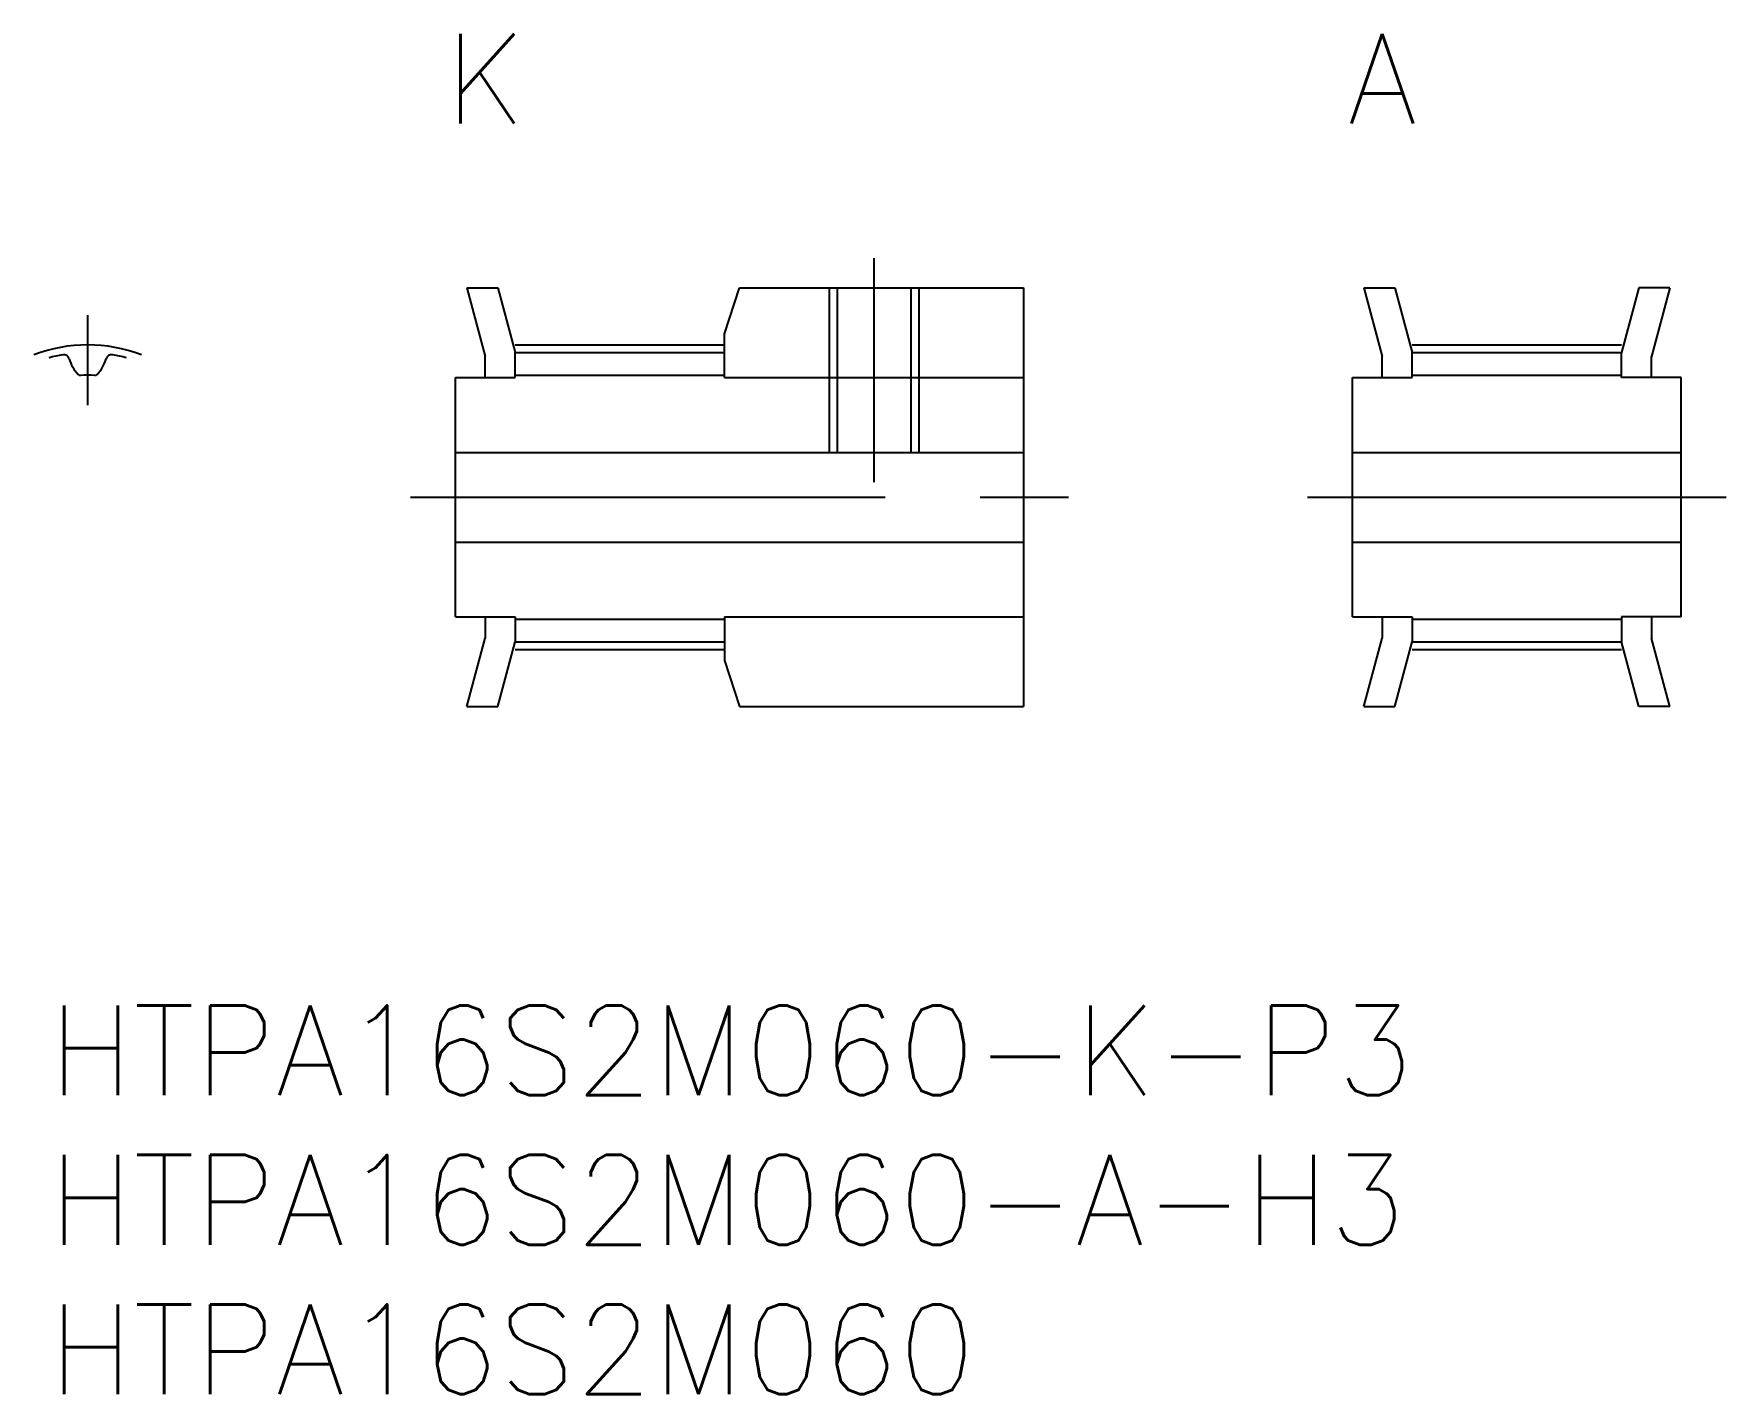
# Model space of a CAD drawing. Extents: x -0.5 to 56.1, y -13 to 32.5.
import ezdxf
from ezdxf.enums import TextEntityAlignment as Align

# ---------------------------------------------------------------- set-up
doc = ezdxf.new("R2010")
doc.units = 0
doc.header["$LTSCALE"] = 0.5
doc.linetypes.add('CENTER', pattern=[50.8, 31.75, -6.35, 6.35, -6.35])
doc.linetypes.add('DASHED', pattern=[19.05, 12.7, -6.35])
for name, color, linetype in [('MSM_CENTER', 1, 'CENTER'), ('MSM_CONTINUOUS', 7, 'CONTINUOUS'), ('MSM_DASHED', 4, 'DASHED'), ('MSM_PART_NUMBER', 7, 'CONTINUOUS')]:
    doc.layers.add(name, color=color, linetype=linetype)
doc.styles.get("Standard").update_dxf_attribs({"font": 'txt.shx', "height": 1, "bigfont": 'bigfont.shx'})

# ---------------------------------------------------------------- blocks, each defined once
blk = doc.blocks.new('*U11')
at = {"layer": 'MSM_PART_NUMBER'}
blk.add_text('HTPA16S2M060-K-P3', height=3, dxfattribs=at).set_placement((0, -3))
blk = doc.blocks.new('*U12')
at = {"layer": 'MSM_PART_NUMBER'}
blk.add_text('HTPA16S2M060-A-H3', height=3, dxfattribs=at).set_placement((0, -8))
blk = doc.blocks.new('*U13')
at = {"layer": 'MSM_PART_NUMBER'}
blk.add_text('HTPA16S2M060', height=3, dxfattribs=at).set_placement((0, -13))

msp = doc.modelspace()

# ---------------------------------------------------------------- linework, layer by layer
at = {"layer": 'MSM_CENTER'}
for p, q in [((27.6, 17.5), (27.6, 25)), ((1.3, 23.094), (1.3, 20.08)), ((15.6, 22.095), (22.6, 22.095)), ((45.6, 22.095), (52.6, 22.095)), ((12.1, 17), (34.1, 17)), ((42.1, 17), (56.1, 17)), ((15.6, 11.905), (22.6, 11.905)), ((45.6, 11.905), (52.6, 11.905))]:
    msp.add_line(p, q, dxfattribs=at)
msp.add_arc((1.3, 17), 5.094, 69.3072, 110.6928, dxfattribs=at)
at = {"layer": 'MSM_CONTINUOUS'}
for p, q in [((13.986, 24), (14.6, 21.708)), ((13.986, 24), (15.021, 24)), ((15.021, 24), (15.6, 21.84)), ((22.6, 22.461), (23.1, 24)), ((23.1, 24), (32.6, 24)), ((32.6, 24), (32.6, 10)), ((43.986, 24), (44.6, 21.708)), ((43.986, 24), (45.021, 24)), ((45.021, 24), (45.6, 21.84)), ((53.179, 24), (52.6, 21.84)), ((54.214, 24), (53.179, 24)), ((54.214, 24), (53.6, 21.708)), ((22.6, 21), (22.6, 22.461)), ((14.6, 21), (14.6, 21.708)), ((15.6, 21.84), (22.6, 21.84)), ((15.6, 21), (15.6, 21.84)), ((44.6, 21), (44.6, 21.708)), ((45.6, 21.84), (52.6, 21.84)), ((45.6, 21), (45.6, 21.84)), ((52.6, 21), (52.6, 21.84)), ((53.6, 21), (53.6, 21.708)), ((13.6, 13), (13.6, 21)), ((13.6, 21), (15.6, 21)), ((15.6, 21.08), (22.6, 21.08)), ((22.6, 21), (32.6, 21)), ((26.1, 21.25), (26.1, 21.25)), ((43.6, 13), (43.6, 21)), ((43.6, 21), (45.6, 21)), ((45.6, 21.08), (52.6, 21.08)), ((54.6, 21), (52.6, 21)), ((54.6, 13), (54.6, 21)), ((26.1, 19.875), (26.1, 19.875)), ((13.6, 18.5), (32.6, 18.5)), ((43.6, 18.5), (54.6, 18.5)), ((13.6, 15.5), (32.6, 15.5)), ((43.6, 15.5), (54.6, 15.5)), ((13.6, 13), (15.6, 13)), ((14.6, 13), (14.6, 12.292)), ((15.6, 13), (15.6, 12.16)), ((15.6, 12.92), (22.6, 12.92)), ((22.6, 13), (32.6, 13)), ((22.6, 13), (22.6, 11.539)), ((43.6, 13), (45.6, 13)), ((44.6, 13), (44.6, 12.292)), ((45.6, 13), (45.6, 12.16)), ((45.6, 12.92), (52.6, 12.92)), ((54.6, 13), (52.6, 13)), ((52.6, 13), (52.6, 12.16)), ((53.6, 13), (53.6, 12.292)), ((13.986, 10), (14.6, 12.292)), ((15.021, 10), (15.6, 12.16)), ((15.6, 12.16), (22.6, 12.16)), ((43.986, 10), (44.6, 12.292)), ((45.021, 10), (45.6, 12.16)), ((45.6, 12.16), (52.6, 12.16)), ((53.179, 10), (52.6, 12.16)), ((54.214, 10), (53.6, 12.292)), ((22.6, 11.539), (23.1, 10)), ((13.986, 10), (15.021, 10)), ((23.1, 10), (32.6, 10)), ((43.986, 10), (45.021, 10)), ((54.214, 10), (53.179, 10))]:
    msp.add_line(p, q, dxfattribs=at)
for centre, radius, start, end in [((1.3, 17), 4.84, 99.934, 105.5807), ((0.498, 21.58), 0.19, 16.5565, 99.934), ((1.95, 22.012), 1.325, 196.5565, 223.2303), ((0.65, 22.012), 1.325, 316.7697, 343.4435), ((2.102, 21.58), 0.19, 80.066, 163.4435), ((1.3, 17), 4.84, 74.4193, 80.066), ((1.057, 21.173), 0.1, 223.2303, 273.3264), ((1.3, 17), 4.08, 86.6736, 93.3264), ((1.543, 21.173), 0.1, 266.6736, 316.7697)]:
    msp.add_arc(centre, radius, start, end, dxfattribs=at)
at = {"layer": 'MSM_DASHED'}
for p, q in [((26.1, 24), (26.1, 18.5)), ((26.37, 24), (26.37, 18.5)), ((28.829, 24), (28.829, 18.5)), ((29.1, 24), (29.1, 18.5))]:
    msp.add_line(p, q, dxfattribs=at)

# ---------------------------------------------------------------- block references
at = {"layer": 'MSM_CONTINUOUS'}
for name in ['*U11', '*U12', '*U13']:
    msp.add_blockref(name, (0, 0), dxfattribs=at)

# ---------------------------------------------------------------- texts
at = {"layer": 'MSM_PART_NUMBER'}
for s, p in [('K', (14.6, 31)), ('A', (44.6, 31))]:
    msp.add_text(s, height=3, dxfattribs=at).set_placement(p, align=Align.MIDDLE_CENTER)

doc.saveas('drawing.dxf')
